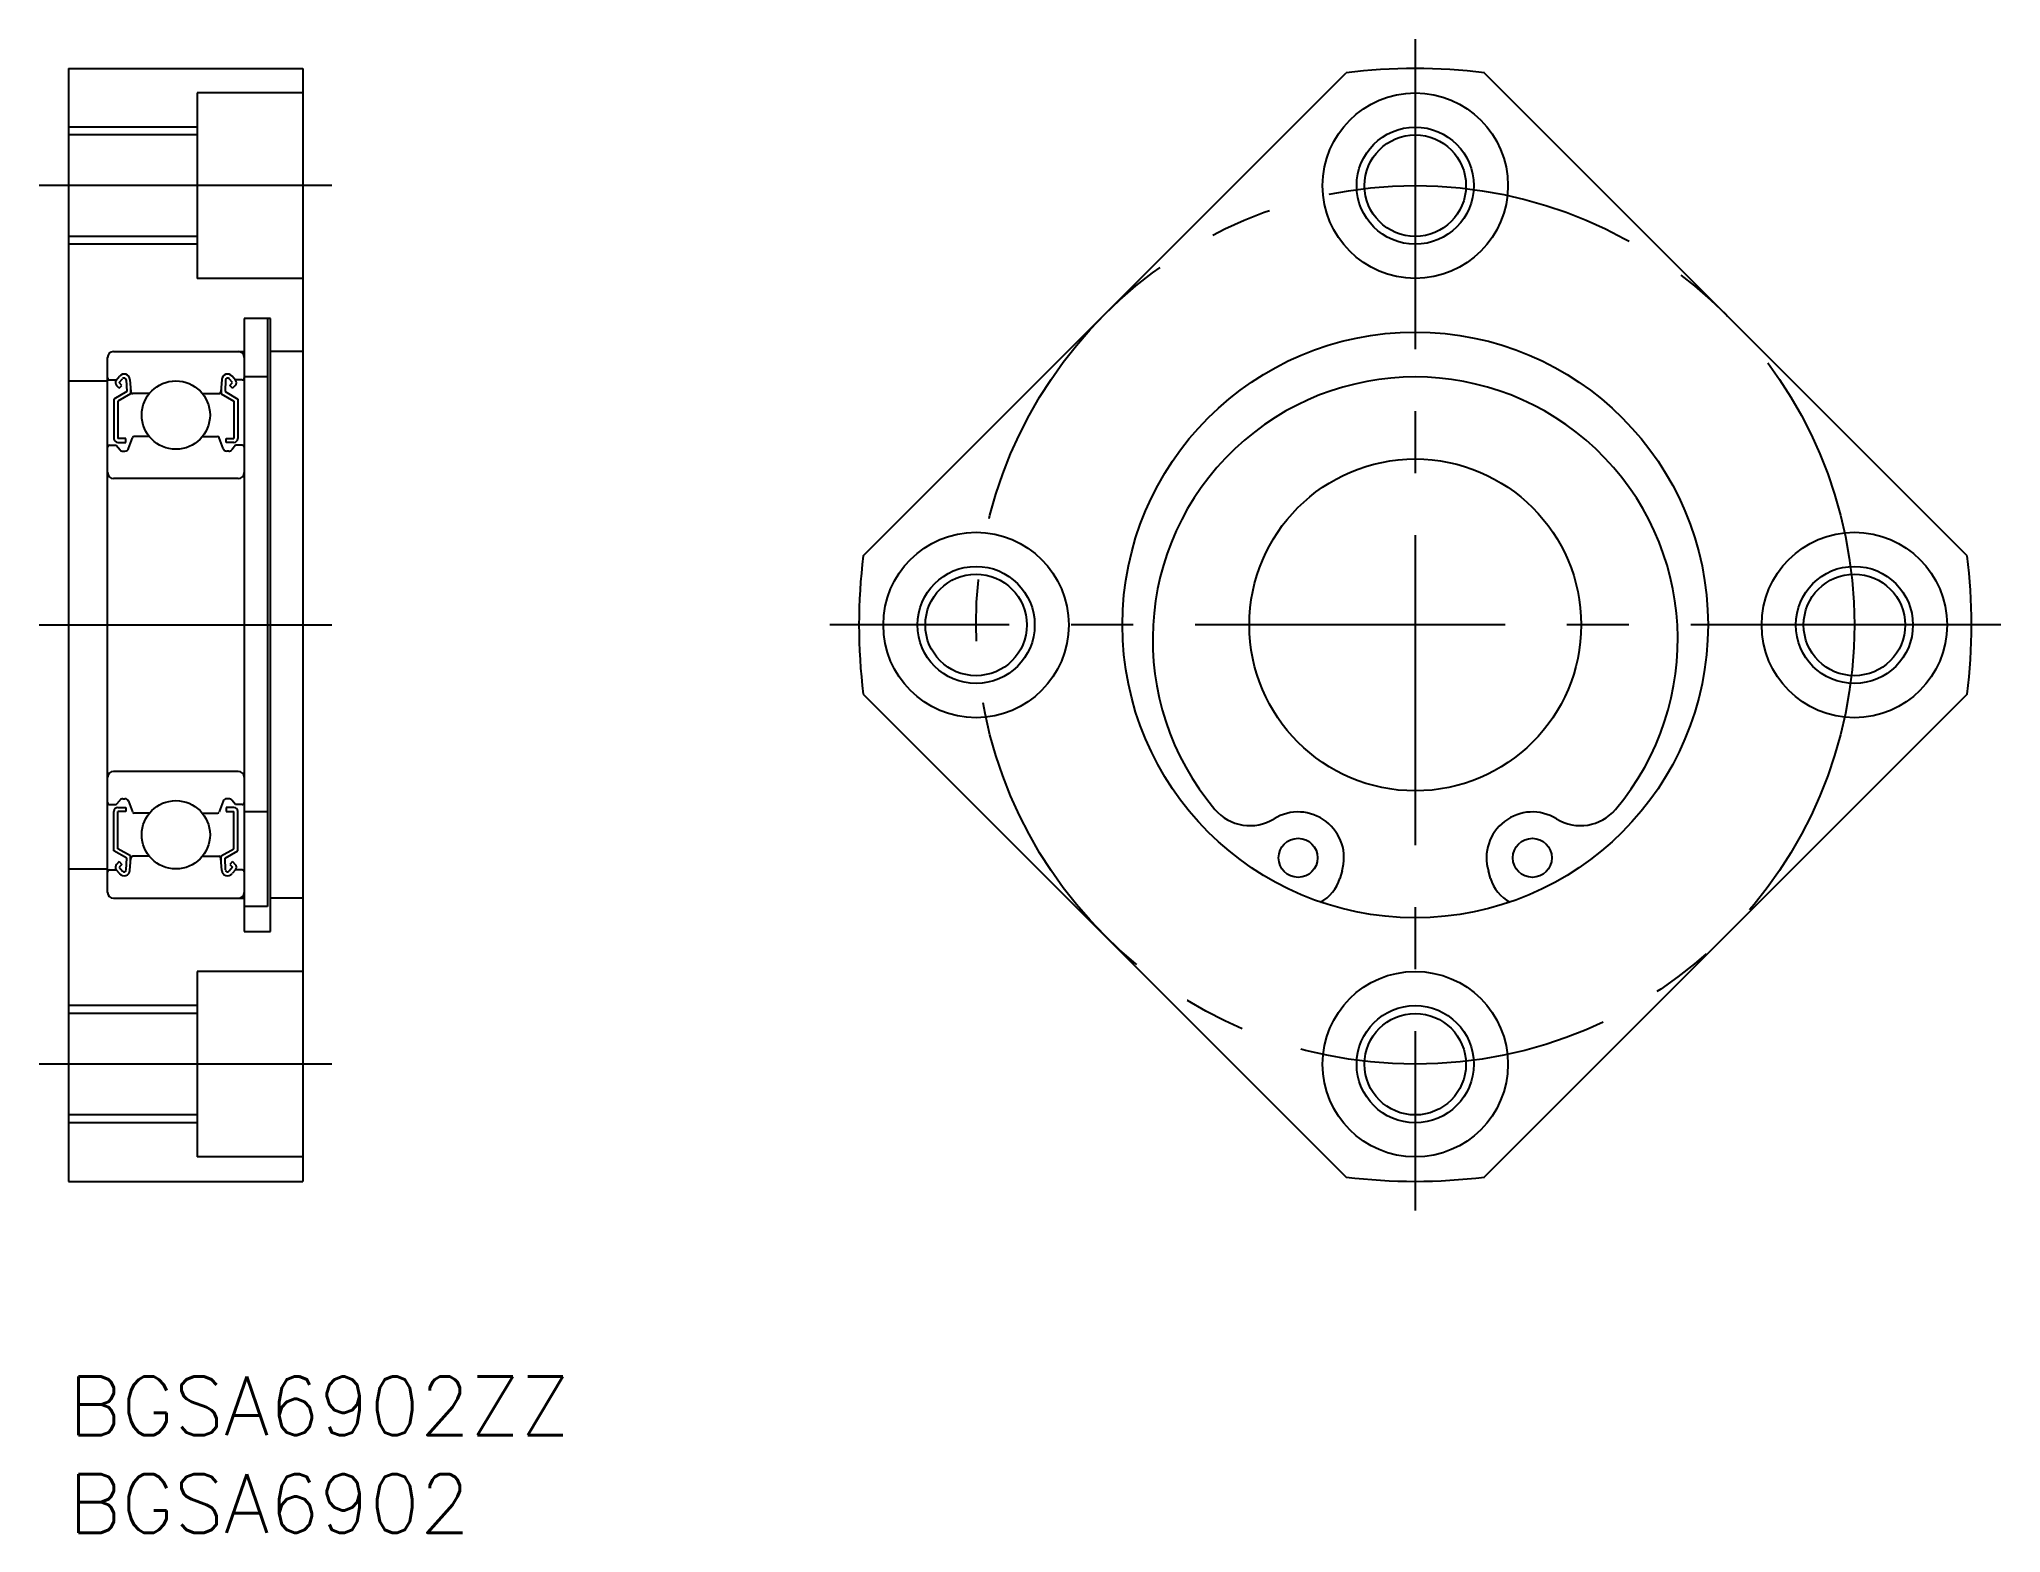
# Model space of a CAD drawing. Extents: x -2 to 99, y -8 to 68.
import ezdxf

# ---------------------------------------------------------------- set-up
doc = ezdxf.new("R2010")
doc.units = 0
doc.header["$LTSCALE"] = 0.5
doc.linetypes.add('CENTER', pattern=[50.8, 31.75, -6.35, 6.35, -6.35])
for name, color, linetype in [('MSM_CENTER', 1, 'CENTER'), ('MSM_CONTINUOUS', 7, 'CONTINUOUS'), ('MSM_NARROW', 5, 'CONTINUOUS'), ('MSM_PART_NUMBER', 7, 'CONTINUOUS')]:
    doc.layers.add(name, color=color, linetype=linetype)
doc.styles.get("Standard").update_dxf_attribs({"font": 'txt.shx', "height": 3, "bigfont": 'bigfont.shx'})

# ---------------------------------------------------------------- blocks, each defined once
blk = doc.blocks.new('*U4')
at = {"layer": 'MSM_PART_NUMBER'}
blk.add_text('BGSA6902ZZ', height=3, dxfattribs=at).set_placement((0, -3))
blk = doc.blocks.new('*U5')
at = {"layer": 'MSM_PART_NUMBER'}
blk.add_text('BGSA6902', height=3, dxfattribs=at).set_placement((0, -8))

msp = doc.modelspace()

# ---------------------------------------------------------------- linework, layer by layer
at = {"layer": 'MSM_CENTER'}
for p, q in [((69, 68.5), (69, 8.5)), ((13.5, 61), (-1.5, 61)), ((-1.5, 38.5), (13.5, 38.5)), ((99, 38.5), (39, 38.5)), ((13.5, 16), (-1.5, 16))]:
    msp.add_line(p, q, dxfattribs=at)
msp.add_circle((69, 38.5), 22.5, dxfattribs=at)
at = {"layer": 'MSM_CONTINUOUS'}
for p, q in [((0, 67), (0, 10)), ((0, 67), (12, 67)), ((12, 67), (12, 10)), ((40.72, 42.04), (65.46, 66.78)), ((97.28, 42.04), (72.54, 66.78)), ((6.6, 65.75), (6.6, 56.25)), ((12, 65.75), (6.6, 65.75)), ((6.6, 63.6), (0, 63.6)), ((6.6, 58.4), (0, 58.4)), ((12, 56.25), (6.6, 56.25)), ((9, 54.2), (9, 22.8)), ((10.35, 54.2, -1.3), (9, 54.2, -1.3)), ((10.2, 54.2), (10.2, 24.08)), ((10.35, 22.8, -0.1), (10.35, 54.2, -0.1)), ((2.3, 52.5), (9, 52.5)), ((12, 52.5), (10.35, 52.5)), ((2, 24.8), (2, 52.2)), ((0, 51), (2, 51)), ((2.1, 51.05), (2.46, 51.05)), ((2.98, 50.45), (2.33, 50.07)), ((2.45, 51.04), (2.62, 51.24)), ((2.6, 50.62), (2.46, 50.77)), ((3.18, 50.33), (2.53, 49.96)), ((2.6, 50.91), (2.77, 51.11)), ((2.74, 50.77), (2.6, 50.91)), ((2.6, 50.62), (2.74, 50.77)), ((2.95, 51.05), (2.98, 50.45)), ((3.15, 51.07), (3.2, 50.44)), ((3.18, 50.7), (3.18, 50.33)), ((4.14, 50.35), (3.3, 50.35)), ((6.86, 50.35), (7.7, 50.35)), ((7.85, 51.07), (7.8, 50.44)), ((7.82, 50.7), (7.82, 50.33)), ((7.82, 50.33), (8.47, 49.96)), ((8.05, 51.05), (8.02, 50.45)), ((8.02, 50.45), (8.67, 50.07)), ((8.4, 50.91), (8.23, 51.11)), ((8.26, 50.77), (8.4, 50.91)), ((8.4, 50.62), (8.26, 50.77)), ((8.55, 51.04), (8.38, 51.24)), ((8.4, 50.62), (8.54, 50.77)), ((8.9, 51.05), (8.54, 51.05)), ((10.2, 51.2, -1.3), (9, 51.2, -1.3)), ((2.33, 50.07), (2.33, 48.05)), ((2.53, 49.96), (2.53, 48.05)), ((8.47, 49.96), (8.47, 48.05)), ((8.67, 50.07), (8.67, 48.05)), ((2.1, 47.7), (2.45, 47.7)), ((2.45, 47.7), (2.64, 47.47)), ((2.93, 48.05), (2.53, 48.05)), ((2.53, 47.85), (2.93, 47.85)), ((2.79, 47.4), (2.89, 47.4)), ((2.93, 47.85), (2.93, 48.05)), ((3.08, 47.53), (3.28, 48.08)), ((4.14, 48.15), (3.37, 48.15)), ((6.86, 48.15), (7.63, 48.15)), ((7.92, 47.53), (7.72, 48.08)), ((8.07, 47.85), (8.07, 48.05)), ((8.07, 48.05), (8.47, 48.05)), ((8.47, 47.85), (8.07, 47.85)), ((8.21, 47.4), (8.11, 47.4)), ((8.55, 47.7), (8.36, 47.47)), ((8.9, 47.7), (8.55, 47.7)), ((8.7, 46), (2.3, 46)), ((40.72, 34.96), (65.46, 10.22)), ((97.28, 34.96), (72.54, 10.22)), ((8.7, 31), (2.3, 31)), ((2.1, 29.3), (2.45, 29.3)), ((2.45, 29.3), (2.64, 29.53)), ((2.53, 29.15), (2.93, 29.15)), ((2.79, 29.6), (2.89, 29.6)), ((2.93, 29.15), (2.93, 28.95)), ((3.08, 29.47), (3.28, 28.92)), ((7.92, 29.47), (7.72, 28.92)), ((8.07, 29.15), (8.07, 28.95)), ((8.47, 29.15), (8.07, 29.15)), ((8.21, 29.6), (8.11, 29.6)), ((8.55, 29.3), (8.36, 29.53)), ((8.9, 29.3), (8.55, 29.3)), ((2.33, 26.93), (2.33, 28.95)), ((2.53, 27.04), (2.53, 28.95)), ((2.93, 28.95), (2.53, 28.95)), ((4.14, 28.85), (3.37, 28.85)), ((6.86, 28.85), (7.63, 28.85)), ((8.07, 28.95), (8.47, 28.95)), ((8.47, 27.04), (8.47, 28.95)), ((8.67, 26.93), (8.67, 28.95)), ((10.2, 28.92, -1.3), (9, 28.92, -1.3)), ((2.98, 26.55), (2.33, 26.93)), ((2.6, 26.38), (2.46, 26.23)), ((3.18, 26.67), (2.53, 27.04)), ((2.6, 26.38), (2.74, 26.23)), ((2.74, 26.23), (2.6, 26.09)), ((2.95, 25.95), (2.98, 26.55)), ((3.15, 25.93), (3.2, 26.56)), ((3.18, 26.3), (3.18, 26.67)), ((4.14, 26.65), (3.3, 26.65)), ((3.72, 26.65), (3.72, 26.65)), ((3.93, 26.65), (3.93, 26.65)), ((6.86, 26.65), (7.7, 26.65)), ((7.85, 25.93), (7.8, 26.56)), ((7.82, 26.67), (8.47, 27.04)), ((7.82, 26.3), (7.82, 26.67)), ((8.02, 26.55), (8.67, 26.93)), ((8.05, 25.95), (8.02, 26.55)), ((8.4, 26.38), (8.26, 26.23)), ((8.26, 26.23), (8.4, 26.09)), ((8.4, 26.38), (8.54, 26.23)), ((0, 26), (2, 26)), ((2.1, 25.95), (2.46, 25.95)), ((2.45, 25.96), (2.62, 25.76)), ((2.6, 26.09), (2.77, 25.89)), ((8.4, 26.09), (8.23, 25.89)), ((8.55, 25.96), (8.38, 25.76)), ((8.9, 25.95), (8.54, 25.95)), ((65.25, 25.9), (65.14, 25.51)), ((72.86, 25.51), (72.75, 25.9)), ((2.3, 24.5), (9, 24.5)), ((12, 24.5), (10.35, 24.5)), ((10.2, 24.08, -1.3), (9, 24.08, -1.3)), ((9, 22.8, -1.3), (10.35, 22.8, -1.3)), ((6.6, 20.75), (6.6, 11.25)), ((12, 20.75), (6.6, 20.75)), ((6.6, 18.6), (0, 18.6)), ((6.6, 13.4), (0, 13.4)), ((12, 11.25), (6.6, 11.25)), ((0, 10), (12, 10))]:
    msp.add_line(p, q, dxfattribs=at)
for centre, radius in [((69, 61), 4.75), ((69, 61), 2.6), ((69, 38.5), 15), ((5.5, 49.25), 1.75), ((69, 38.5), 8.5), ((46.5, 38.5), 4.75), ((91.5, 38.5), 4.75), ((46.5, 38.5), 2.6), ((91.5, 38.5), 2.6), ((5.5, 27.75), 1.75), ((63, 26.57), 1), ((75, 26.57), 1), ((69, 16), 4.75), ((69, 16), 2.6)]:
    msp.add_circle(centre, radius, dxfattribs=at)
for centre, radius, start, end in [((69, 38.5), 28.5, 82.8636, 97.1364), ((2.3, 52.2), 0.3, 90, 180), ((8.7, 52.2), 0.3, 0, 90), ((2.85, 51.05), 0.3, 4.9347, 140.1364), ((8.15, 51.05), 0.3, 39.8636, 175.0653), ((2.1, 51.15), 0.1, 180, 270), ((2.6, 50.91), 0.2, 140.1364, 224.998), ((2.85, 51.05), 0.1, 3.1017, 139.9503), ((3.3, 50.45), 0.1, 184.9347, 270), ((7.7, 50.45), 0.1, 270, 355.0653), ((8.15, 51.05), 0.1, 40.0497, 176.8983), ((8.4, 50.91), 0.2, 315.002, 39.8636), ((8.9, 51.15), 0.1, 270, 0), ((69, 37.75), 13.45, 319.7222, 220.2778), ((2.1, 47.6), 0.1, 90, 180), ((2.53, 48.05), 0.2, 180, 270), ((2.79, 47.6), 0.2, 219.9772, 270), ((2.89, 47.6), 0.2, 270, 339.9926), ((3.37, 48.05), 0.1, 90, 159.9926), ((7.63, 48.05), 0.1, 20.0074, 90), ((8.11, 47.6), 0.2, 200.0074, 270), ((8.21, 47.6), 0.2, 270, 320.0228), ((8.47, 48.05), 0.2, 270, 0), ((8.9, 47.6), 0.1, 0, 90), ((2.3, 46.3), 0.3, 180, 270), ((8.7, 46.3), 0.3, 270, 0), ((69, 38.5), 28.5, 172.8636, 187.1364), ((69, 38.5), 28.5, 352.8636, 7.1364), ((2.3, 30.7), 0.3, 90, 180), ((8.7, 30.7), 0.3, 0, 90), ((2.1, 29.4), 0.1, 180, 270), ((2.53, 28.95), 0.2, 90, 180), ((2.79, 29.4), 0.2, 90, 140.0228), ((2.89, 29.4), 0.2, 20.0074, 90), ((8.11, 29.4), 0.2, 90, 159.9926), ((8.21, 29.4), 0.2, 39.9772, 90), ((8.47, 28.95), 0.2, 0, 90), ((8.9, 29.4), 0.1, 270, 0), ((3.37, 28.95), 0.1, 200.0074, 270), ((7.63, 28.95), 0.1, 270, 339.9926), ((60.53, 30.57), 2.35, 220.2778, 301.6812), ((63, 26.57), 2.35, 343.431, 121.6812), ((75, 26.57), 2.35, 58.3188, 196.569), ((77.47, 30.57), 2.35, 238.3188, 319.7222), ((2.6, 26.09), 0.2, 135.002, 219.8636), ((3.3, 26.55), 0.1, 90, 175.0653), ((7.7, 26.55), 0.1, 4.9347, 90), ((8.4, 26.09), 0.2, 320.1364, 44.998), ((2.1, 25.85), 0.1, 90, 180), ((2.85, 25.95), 0.3, 219.8636, 355.0653), ((2.85, 25.95), 0.1, 220.0497, 356.8983), ((8.15, 25.95), 0.3, 184.9347, 320.1364), ((8.15, 25.95), 0.1, 183.1017, 319.9503), ((8.9, 25.85), 0.1, 0, 90), ((63.22, 26.08), 2, 297.6026, 343.431), ((74.78, 26.08), 2, 196.569, 242.3974), ((2.3, 24.8), 0.3, 180, 270), ((8.7, 24.8), 0.3, 270, 0), ((69, 38.5), 28.5, 262.8636, 277.1364)]:
    msp.add_arc(centre, radius, start, end, dxfattribs=at)
at = {"layer": 'MSM_NARROW'}
for p, q in [((6.6, 64), (0, 64)), ((6.6, 58), (0, 58)), ((6.6, 19), (0, 19)), ((6.6, 13), (0, 13))]:
    msp.add_line(p, q, dxfattribs=at)
for centre in [(69, 61), (46.5, 38.5), (91.5, 38.5), (69, 16)]:
    msp.add_circle(centre, 3, dxfattribs=at)

# ---------------------------------------------------------------- block references
at = {"layer": 'MSM_CONTINUOUS'}
for name in ['*U4', '*U5']:
    msp.add_blockref(name, (0, 0), dxfattribs=at)

doc.saveas('drawing.dxf')
